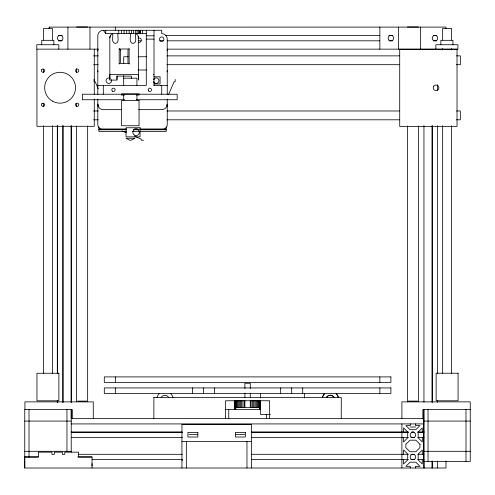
<?xml version="1.0" encoding="UTF-8"?>
<svg xmlns="http://www.w3.org/2000/svg" width="495" height="495" viewBox="0 0 495 495"><rect width="100%" height="100%" fill="white"/><g stroke="black" fill="none" stroke-linecap="round" stroke-linejoin="round"><path stroke-width="0.74" d="M446.001 461.055L445.989 468.01L24.75 468.01L24.75 456.984L38.356 456.984M92.039 465.845L92.039 463.636M109.828 79.311L109.828 74.634L138.489 74.634L138.489 79.311M116.993 79.311L116.993 76.112L131.324 76.112L131.324 78.668M423.955 409.278L423.943 432.253L417.774 432.253M403.574 459.589L403.561 464.019L407.694 459.886L407.694 454.088L403.561 449.955L403.574 454.292M403.574 437.543L403.561 441.973L407.694 437.84L407.694 432.042L403.561 427.909L403.574 432.253M116.993 76.057L116.993 80.091L109.828 80.091L109.828 37.793L110.305 35.789M168.64 94.508L174.061 81.749L175.162 81.749L175.162 79.435M153.834 79.293L154.267 78.724M160.38 85.808L160.757 85.412M153.53 74.627L154.013 74.485M76.626 26.99L87.652 26.99M407.422 26.99L418.442 26.99M49.178 27.107L446.001 27.101L446.001 28.63M97.8 94.489L97.8 35.807A5.513 5.513 0 0 1 103.307 30.294L161.729 30.294L161.729 33.604A5.513 5.513 0 0 1 167.242 39.117L167.242 94.489M103.307 30.294L105.732 33.604L117.989 33.604M129.956 33.604L146.297 33.604M58.447 35.522L62.308 35.522M165.757 35.522L379.603 35.522M388.872 35.522L392.733 35.522M433.645 35.522L436.739 35.522M146.297 35.807L154.013 35.807M146.297 39.117L154.013 39.117M58.447 40.813L62.308 40.813M138.736 40.813L141.05 40.813M159.582 40.813L163.443 40.813M167.298 40.813L379.603 40.813M388.872 40.813L392.733 40.813M433.645 40.813L436.739 40.813M119.196 49.005L129.115 49.005M98.592 49.147L36.779 49.147L36.779 44.736L58.825 44.736L58.825 49.147M167.298 49.147L457.925 49.147L457.925 44.736L435.878 44.736L435.878 49.147M93.635 55.867L98.264 55.867M166.976 55.867L399.347 55.867M456.477 55.867L460.338 55.867L460.338 64.69L456.477 64.69M128.224 56.752L123.7 56.752L123.7 63.539M138.012 56.752L146.297 56.752M119.196 63.564L129.115 63.564M93.635 64.69L98.264 64.69M166.976 64.69L399.347 64.69M138.012 69.981L146.297 69.981M153.902 76.812L160.077 76.812L160.077 83.977L153.902 83.977M123.7 78.191L136.929 78.191L136.929 85.412M97.8 85.412L146.297 85.412L146.297 30.294M153.803 85.412L167.242 85.412M121.591 93.864L139.039 93.864M121.547 95.003L124.728 95.003M136.261 95.003L139.058 95.003L139.058 94.229M124.752 99.742L82.368 99.742L82.368 94.229L177.161 94.229L177.161 99.742L136.261 99.742M121.758 109.661L103.307 109.661A5.513 5.513 0 0 1 97.8 104.148M138.668 109.661L161.729 109.661A5.513 5.513 0 0 0 167.242 104.148M93.629 110.985L98.258 110.985M166.97 110.985L399.341 110.985M456.47 110.985L460.331 110.985L460.331 119.802L456.47 119.802M93.629 119.802L98.258 119.802M166.97 119.802L399.341 119.802M126.763 129.139L102.205 129.139A4.412 4.412 0 0 1 97.8 124.728L97.8 99.087M134.436 129.139L137.505 129.139M139.813 129.139L162.83 129.139A4.412 4.412 0 0 0 167.242 124.728L167.242 99.087M98.901 129.207L126.429 129.207M134.077 129.207L137.901 129.207M140.085 129.207L166.19 129.207M98.901 129.758L126.429 129.758M133.31 129.758L138.662 129.758M140.19 129.758L166.19 129.758M126.429 131.41L98.901 131.41L98.901 126.912M132.549 131.41L166.19 131.41L166.19 126.912M143.544 140.215L141.23 140.215L141.23 139.114L134.85 136.403M153.846 397.466L341.29 397.466L341.234 418.405M77.567 401.105L86.934 401.105M408.245 401.105L417.619 401.105M235.632 407.348L259.553 407.348M225.12 409.588L260.624 409.588M470.25 409.588L422.854 409.588L422.854 418.405M270.375 414.377L260.494 414.377L260.494 400.337M71.224 418.405L423.955 418.405M24.75 421.072L71.224 421.072M423.776 421.072L470.25 421.072M71.224 423.918L423.955 423.918M410.182 427.006L415.682 427.006M71.224 432.048L182.482 432.048M251.25 432.048L408.505 432.048M411.593 432.048L413.913 432.048M417.774 432.048L423.955 432.048M71.224 432.253L182.482 432.253M251.25 432.253L408.505 432.253M411.593 432.253L413.913 432.253M189.059 434.53L197.876 434.53M235.948 434.53L244.765 434.53M71.224 437.543L182.482 437.543M251.25 437.543L408.505 437.543M410.819 437.543L414.68 437.543M417.774 437.543L423.955 437.543M181.937 441.552L251.38 441.552M24.75 451.304L71.224 451.304M423.776 451.304L470.25 451.304M78.179 454.292L182.482 454.292M251.25 454.292L408.505 454.292M410.819 454.292L414.68 454.292M417.774 454.292L423.955 454.292M24.75 456.99L38.356 456.984L38.356 452.158L51.969 452.158L51.969 454.361L54.351 454.361L54.351 452.158L62.438 452.158L62.438 454.367L64.82 454.367L64.826 452.158L78.433 452.158L78.433 456.984L92.039 456.984L92.039 468.01M77.665 456.984L92.039 456.984M92.089 459.589L182.482 459.589M251.25 459.589L408.505 459.589M410.819 459.589L414.68 459.589M417.774 459.589L423.955 459.589L423.955 468.01L423.955 461.055M181.937 460.294L182.525 460.294M122.092 130.989L126.343 132.796M119.58 49.277L120.353 50.063M153.834 82.046L154.267 82.622M98.22 88.84L95.207 81.749L94.106 81.749L94.106 79.435M138.272 36.432L138.489 80.091M465.987 409.588L465.987 461.402M452.962 44.736L452.962 40.33L440.841 40.33L440.841 44.736M451.477 40.002L451.477 28.425L442.66 28.425L442.66 40.002M451.477 48.491L451.477 50.038M451.477 125.681L451.477 373.459M442.66 48.491L442.66 50.038M442.66 125.681L442.66 373.459M437.574 84.695L437.574 90.102M437.574 125.656L437.574 373.725M437.574 400.777L437.574 402.324M437.574 461.055L437.574 468.01M432.284 125.656L432.284 402.324M432.284 461.055L432.284 468.01M432.079 125.656L432.079 402.324M432.079 461.055L432.079 468.01M428.033 409.588L428.033 461.402M423.955 125.656L423.955 402.324M423.955 431.69L423.955 459.88M423.776 409.588L423.776 461.402L470.25 461.402L470.25 401.872L401.909 401.872L401.909 418.405M422.278 432.253L422.278 427.958L418.188 432.048L418.188 437.834L422.278 441.924L422.278 437.543M422.278 454.292L422.278 450.005L418.188 454.094L418.188 459.88L422.278 463.97L422.278 459.589M420.645 27.101L420.645 49.147M418.442 125.928L418.442 401.866M415.528 423.918L415.528 425.582L419.939 425.582L415.825 429.691L410.033 429.691L405.925 425.582L410.237 425.582L410.237 423.918M415.528 468.01L415.528 466.346L419.964 466.358L415.831 462.225L410.033 462.225L405.9 466.358L410.237 466.346L410.237 468.01M407.422 125.928L407.422 401.866M401.909 423.918L401.909 468.01M398.605 27.101L398.605 49.147M379.863 27.101L379.863 49.147M379.869 376.899L379.869 382.412M379.869 387.925L379.869 393.432M304.586 393.432L304.586 398.036M302.711 387.925L302.711 393.432M291.691 387.925L291.691 393.432M280.665 387.925L280.665 393.432M269.645 418.405L269.645 400.771L225.553 400.771L225.553 418.405M266.428 414.179L266.428 418.77M260.494 393.432L260.494 398.036M260.351 400.498L260.351 409.588M259.937 400.498L259.937 409.588M259.386 400.498L259.386 409.588M258.706 400.498L258.706 407.317M257.901 400.498L257.901 407.317M256.985 400.498L256.985 407.317M255.965 400.498L255.965 407.317M254.851 400.498L254.851 407.317M253.663 400.498L253.663 407.317M252.401 400.498L252.401 407.317M251.38 468.01L251.38 424.339L181.937 424.339L181.937 468.01M251.089 400.498L251.089 407.317M250.278 388.538L250.278 383.272L244.907 383.272L244.907 388.538M250.278 393.049L250.278 397.559M250.278 400.566L250.278 407.336M246.968 441.552L246.968 468.01M244.907 393.049L244.907 397.559M244.907 400.566L244.907 407.336M244.245 400.498L244.245 407.317M242.921 400.498L242.921 407.317M241.653 400.498L241.653 407.317M240.446 400.498L240.446 407.317M239.32 400.498L239.32 407.317M238.281 400.498L238.281 407.317M237.346 400.498L237.346 407.317M236.517 400.498L236.517 407.317M235.818 400.498L235.818 409.588M235.243 400.498L235.243 409.588M234.797 400.498L234.797 409.588M234.5 400.498L234.5 409.588M234.339 400.498L234.333 409.588M228.758 409.588L228.758 418.77M214.533 387.925L214.533 393.432M203.507 387.925L203.507 393.432M192.487 387.925L192.487 393.432M186.343 441.552L186.343 468.01M161.729 85.412L161.729 94.229M154.013 30.294L154.013 85.412M153.908 397.466L153.846 418.405M142.585 30.294L142.585 33.604M140.382 30.294L140.382 33.604M140.073 30.294L140.073 33.604M139.417 30.294L139.417 33.604M138.427 30.294L138.427 33.604M137.109 30.294L137.109 33.604M136.948 95.003L136.948 99.742M135.5 30.294L135.5 33.604M133.619 30.294L133.619 33.604M131.503 30.294L131.503 33.604M129.183 30.294L129.183 33.604M129.115 48.51L129.115 64.059M127.958 49.717L127.958 62.846M126.708 30.294L126.708 33.604M124.115 30.294L124.115 33.604M123.7 75.605L123.7 85.412M123.682 95.003L123.682 99.742M121.572 94.229L121.572 95.003M121.448 30.294L121.448 33.604M120.353 49.717L120.353 62.846M119.196 48.51L119.196 64.059M118.757 30.294L118.757 33.604M115.316 27.101L115.316 30.139M115.329 376.899L115.329 382.412M115.329 387.925L115.329 393.432M105.732 30.294L105.732 33.604M103.307 85.412L103.307 94.229M94.267 49.147L94.267 94.669M94.267 98.876L94.267 126.305L36.946 126.305L36.946 49.147M93.27 418.405L93.27 401.872L24.929 401.872L24.929 409.588M89.966 27.101L89.966 49.147M87.652 125.928L87.652 401.866M76.626 68.731L76.626 72.592M76.626 103.511L76.626 106.604M76.626 125.928L76.626 401.866M72.326 418.405L72.326 409.588L24.75 409.588L24.75 468.01M71.224 452.152L71.224 409.278L71.218 418.547M67.92 27.101L67.92 49.147M66.967 409.588L66.967 451.304M63.1 125.656L63.1 402.324M62.803 125.656L62.803 402.324M57.513 125.656L57.513 373.725M57.513 400.777L57.513 402.324M57.309 125.656L57.309 373.725M57.309 400.777L57.309 402.324M53.862 44.736L53.862 40.33L41.741 40.33L41.741 44.736M52.377 40.002L52.377 28.425L43.56 28.425L43.56 40.002M52.377 125.681L52.377 373.459M49.178 27.101L49.178 28.63M43.56 69.331L43.56 72.419M43.56 103.294L43.56 106.382M43.56 125.681L43.56 373.459M29.013 409.588L29.013 457.077M111.4 79.695A2.753 2.753 0 0 1 109.005 83.42A2.753 2.753 0 0 1 106.134 80.048A2.753 2.753 0 0 1 110.199 78.284M153.722 79.497A2.753 2.753 0 0 1 157.998 78.563A2.753 2.753 0 0 1 157.794 82.931A2.753 2.753 0 0 1 153.623 81.607M97.948 71.862A4.412 4.412 0 0 1 97.8 70.717M167.242 70.717A4.412 4.412 0 0 1 167.093 71.862M97.8 50.88A4.412 4.412 0 0 1 97.948 49.735M167.093 49.735A4.412 4.412 0 0 1 167.242 50.88M109.828 37.793A4.405 4.405 0 0 1 112.235 33.864L112.718 33.66C113.38 36.562 110.781 42.811 115.341 43.467C119.988 42.762 117.228 36.345 117.959 33.382L130.358 33.382C131.082 36.345 128.329 42.762 132.976 43.467C137.53 42.811 134.931 36.562 135.593 33.66L136.082 33.864A4.412 4.412 0 0 1 138.433 37.1M138.563 38.09A2.203 2.203 0 0 1 141.335 40.219A2.203 2.203 0 0 1 138.563 42.347M161.098 397.454A4.412 4.412 0 0 1 168.807 397.59M326.446 397.454A4.412 4.412 0 0 1 334.088 397.454M322.257 397.473A8.267 8.267 0 0 1 324.398 393.766M336.086 393.766A8.267 8.267 0 0 1 338.227 397.473M326.502 397.281A4.412 4.412 0 0 1 334.137 397.547M156.983 397.516A8.267 8.267 0 0 1 159.118 393.81M170.812 393.81A8.267 8.267 0 0 1 172.953 397.516M322.536 397.516A8.267 8.267 0 0 1 323.031 396.161M323.359 395.524A8.267 8.267 0 0 1 324.677 393.81M336.365 393.81A8.267 8.267 0 0 1 338.506 397.516M326.78 397.318A4.412 4.412 0 0 1 327.517 396.433M329.528 395.363A4.412 4.412 0 0 1 330.672 395.251M419.964 444.312L419.939 447.629L415.825 451.737L410.033 451.737L405.832 447.629L405.832 444.3L410.033 440.179L415.831 440.179L419.964 444.312M97.948 104.847L97.8 105.992A4.412 4.412 0 0 1 97.948 104.847M41.673 69.665L41.357 70.643L41.673 71.614L42.496 72.214L43.517 72.214L44.346 71.614L44.661 70.643L44.346 69.665L43.517 69.065L42.496 69.065L41.673 69.665M75.84 103.839L75.525 104.81L75.84 105.782L76.669 106.382L77.69 106.382L78.513 105.782L78.835 104.81L78.513 103.839L77.69 103.238L76.669 103.238L75.84 103.839M433.769 86.149L433.218 87.838L433.769 89.521L435.198 90.56L436.974 90.56L438.403 89.521L438.954 87.838L438.403 86.149L436.974 85.109L435.198 85.109L433.769 86.149M42.038 103.474L41.438 104.297L41.438 105.324L42.038 106.147L43.009 106.462L43.981 106.147L44.581 105.324L44.581 104.297L43.981 103.474L43.009 103.158L42.038 103.474M76.205 69.3L75.605 70.129L75.605 71.15L76.205 71.979L77.177 72.295L78.148 71.979L78.748 71.15L78.748 70.129L78.148 69.3L77.177 68.984L76.205 69.3M134.801 138.26L131.125 140.215L129.727 140.215L126.052 138.26L134.795 138.26M457.027 49.259L399.713 49.259L399.713 126.417L457.027 126.417L457.027 49.259M139.039 100.547L121.591 100.547L121.591 125.755L139.039 125.755L139.039 100.547M140.054 127.76L126.052 127.76L126.052 136.855L140.054 136.855L140.054 127.76M458.073 373.224L436.132 373.224L436.132 400.783L458.073 400.783L458.073 373.224M58.893 373.255L36.958 373.255L36.958 400.814L58.893 400.814L58.893 373.255M390.895 376.899L104.303 376.899L104.303 382.412L390.895 382.412L390.895 376.899M390.895 387.925L104.303 387.925L104.303 393.432L390.895 393.432L390.895 387.925M197.833 432.382L187.914 432.382L187.914 437.017L197.833 437.017L197.833 432.382M245.316 432.382L235.397 432.382L235.397 437.017L245.316 437.017L245.316 432.382M167.242 105.992L167.093 104.847A4.412 4.412 0 0 1 167.242 105.992M71.224 402.324L71.224 125.656L71.218 402.324M134.436 135.147A3.273 3.273 0 0 0 139.355 132.307A3.273 3.273 0 0 0 134.436 129.473A3.273 3.273 0 0 0 134.436 135.147M148.655 90.987A1.652 1.652 0 0 0 151.421 90.245A1.652 1.652 0 0 0 149.397 88.221A1.652 1.652 0 0 0 148.655 90.987M112.619 91.247A1.652 1.652 0 0 0 115.106 89.83A1.652 1.652 0 0 0 112.631 88.382A1.652 1.652 0 0 0 112.619 91.247M160.628 41.023A2.203 2.203 0 0 0 163.932 39.117A2.203 2.203 0 0 0 160.628 37.205A2.203 2.203 0 0 0 160.628 41.023M52.377 101.091A15.432 15.432 0 0 0 75.525 87.726A15.432 15.432 0 0 0 52.377 74.361A15.432 15.432 0 0 0 52.377 101.091M389.509 40.51A2.753 2.753 0 0 0 393.643 38.121A2.753 2.753 0 0 0 389.509 35.739A2.753 2.753 0 0 0 389.509 40.51M433.601 40.51A2.753 2.753 0 0 0 437.735 38.121A2.753 2.753 0 0 0 433.601 35.739A2.753 2.753 0 0 0 433.601 40.51M58.825 40.51A2.753 2.753 0 0 0 62.958 38.121A2.753 2.753 0 0 0 58.825 35.739A2.753 2.753 0 0 0 58.825 40.51M410.986 436.893A2.753 2.753 0 0 0 415.596 435.656A2.753 2.753 0 0 0 412.217 432.277A2.753 2.753 0 0 0 410.986 436.893M411.555 459.372A2.753 2.753 0 0 0 415.689 456.99A2.753 2.753 0 0 0 411.555 454.602A2.753 2.753 0 0 0 411.555 459.372"/></g></svg>
